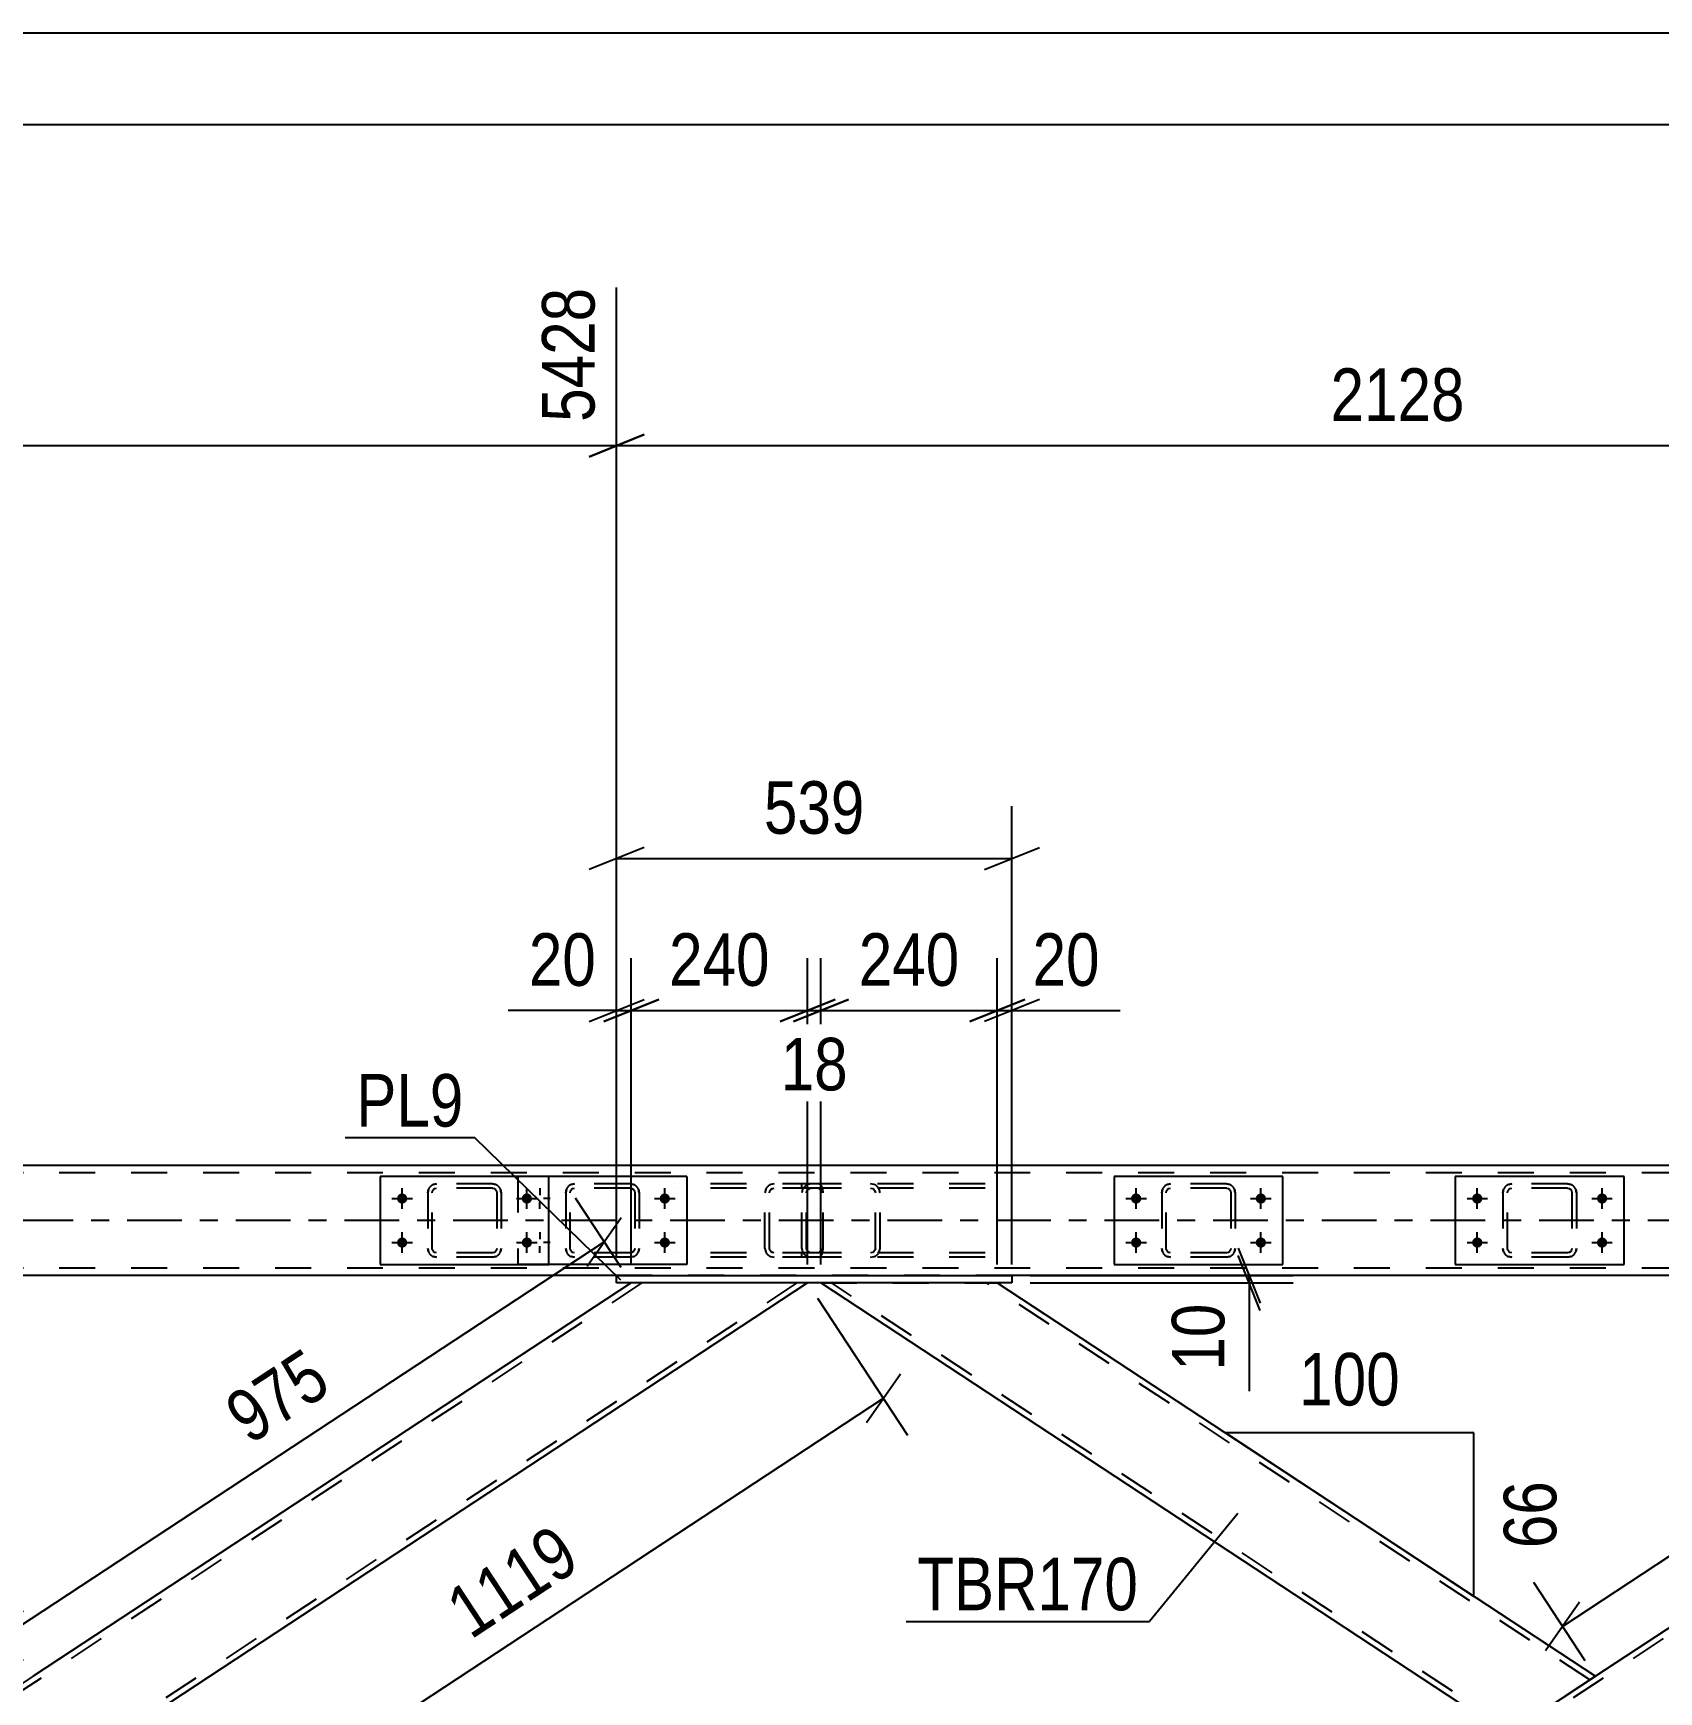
# Model space of a CAD drawing. Header units: millimetres. Extents: x -808 to 381, y -747 to 94.
# Drawn here: x -582.1 to -493.5, y 3.9 to 94.3 of the extents above; entities that cross this region are included whole.
import ezdxf

# ---------------------------------------------------------------- set-up
doc = ezdxf.new("R2010")
doc.units = ezdxf.units.MM
doc.linetypes.add('DXK_LINE_DOT2', pattern=[3.9198, 1.9599, -1.9599])
doc.linetypes.add('DXK_LINE_DOT3', pattern=[5.9187, 2.979, -0.9799, 0.9799, -0.9799])
doc.styles.add('Arial Narrow', font='ARIALN.TTF', dxfattribs={"height": 0.2})

# ---------------------------------------------------------------- blocks, each defined once
blk = doc.blocks.new('Unknown-232923327-64945')
at = {"color": 5, "linetype": 'Continuous'}
for p, q in [((381.123, 94.316), (-807.877, 94.316)), ((376.123, 89.316), (-802.877, 89.316))]:
    blk.add_line(p, q, dxfattribs=at)
blk = doc.blocks.new('Part-232923327-69566 - 69491')
at = {"color": 2, "linetype": 'Continuous'}
for p, q in [((-401.851, 32.598), (-599.573, 32.598)), ((-550.318, 26.598), (-613.907, 26.598)), ((-465.184, 26.598), (-528.773, 26.598))]:
    blk.add_line(p, q, dxfattribs=at)
at = {"color": 7, "linetype": 'DXK_LINE_DOT2'}
for p, q in [((-100.513, 32.198), (-731.206, 32.198)), ((-100.513, 26.998), (-731.206, 26.998)), ((-528.773, 26.598), (-550.318, 26.598))]:
    blk.add_line(p, q, dxfattribs=at)
at = {"color": 7, "linetype": 'DXK_LINE_DOT3'}
blk.add_line((-100.513, 29.598), (-731.206, 29.598), dxfattribs=at)
blk = doc.blocks.new('Part-232923327-69508 - 69491')
at = {"color": 7, "linetype": 'DXK_LINE_DOT2'}
for p, q in [((-463.802, 26.198), (-539.145, -23.361)), ((-455.358, 26.198), (-530.701, -23.361)), ((-454.776, 26.198), (-464.384, 26.198)), ((-496.978, 4.758), (-501.782, 1.598)), ((-492.174, 1.598), (-496.978, -1.561)), ((-539.545, -23.241), (-539.727, -23.361)), ((-530.119, -23.361), (-539.727, -23.361))]:
    blk.add_line(p, q, dxfattribs=at)
at = {"color": 2, "linetype": 'Continuous'}
for p, q in [((-464.384, 26.198), (-496.978, 4.758)), ((-454.776, 26.198), (-492.174, 1.598)), ((-501.782, 1.598), (-539.545, -23.241)), ((-496.978, -1.561), (-530.119, -23.361))]:
    blk.add_line(p, q, dxfattribs=at)
blk = doc.blocks.new('Part-232923327-69573 - 69491')
at = {"color": 2, "linetype": 'Continuous'}
for p, q in [((-501.782, 1.598), (-539.181, 26.198)), ((-529.573, 26.198), (-496.978, 4.758)), ((-501.782, 1.598), (-496.978, 4.758))]:
    blk.add_line(p, q, dxfattribs=at)
at = {"color": 7, "linetype": 'DXK_LINE_DOT2'}
for p, q in [((-539.181, 26.198), (-529.573, 26.198)), ((-501.491, 1.79), (-538.598, 26.198)), ((-497.269, 4.567), (-530.155, 26.198))]:
    blk.add_line(p, q, dxfattribs=at)
blk = doc.blocks.new('Part-232923327-69510 - 69491')
at = {"color": 7, "linetype": 'DXK_LINE_DOT2'}
for p, q in [((-548.936, 26.198), (-624.279, -23.361)), ((-540.493, 26.198), (-615.835, -23.361)), ((-539.91, 26.198), (-549.518, 26.198)), ((-582.113, 4.758), (-586.916, 1.598)), ((-577.309, 1.598), (-582.113, -1.561)), ((-624.68, -23.241), (-624.861, -23.361)), ((-624.861, -23.361), (-624.85, -23.354)), ((-615.253, -23.361), (-624.861, -23.361))]:
    blk.add_line(p, q, dxfattribs=at)
at = {"color": 2, "linetype": 'Continuous'}
for p, q in [((-549.518, 26.198), (-582.113, 4.758)), ((-539.91, 26.198), (-577.309, 1.598)), ((-586.916, 1.598), (-624.68, -23.241)), ((-582.113, -1.561), (-615.253, -23.361))]:
    blk.add_line(p, q, dxfattribs=at)
blk = doc.blocks.new('Part-232923327-142495 - 69491')
at = {"color": 7, "linetype": 'DXK_LINE_DOT2'}
for p, q in [((-553.092, 31.118), (-553.056, 31.302)), ((-553.056, 31.302), (-553.092, 31.118)), ((-553.092, 31.118), (-553.092, 28.078)), ((-552.852, 31.118), (-552.834, 31.21)), ((-552.852, 28.078), (-552.852, 31.118)), ((-552.834, 31.21), (-552.782, 31.288)), ((-552.796, 31.562), (-552.612, 31.598)), ((-552.612, 31.598), (-552.796, 31.562)), ((-552.782, 31.288), (-552.704, 31.34)), ((-552.704, 31.34), (-552.612, 31.358)), ((-549.572, 31.598), (-552.612, 31.598)), ((-549.572, 31.358), (-552.612, 31.358)), ((-549.572, 31.598), (-549.388, 31.562)), ((-549.388, 31.562), (-549.572, 31.598)), ((-549.572, 31.358), (-549.48, 31.34)), ((-549.48, 31.34), (-549.402, 31.288)), ((-549.402, 31.288), (-549.35, 31.21)), ((-549.35, 31.21), (-549.332, 31.118)), ((-549.332, 31.118), (-549.332, 28.078)), ((-549.129, 31.302), (-549.092, 31.118)), ((-549.092, 31.118), (-549.129, 31.302)), ((-549.092, 31.118), (-549.092, 28.078)), ((-553.056, 27.895), (-553.092, 28.078)), ((-553.092, 28.078), (-553.056, 27.895)), ((-552.834, 27.986), (-552.852, 28.078)), ((-549.332, 28.078), (-549.35, 27.986)), ((-549.092, 28.078), (-549.129, 27.895)), ((-549.129, 27.895), (-549.092, 28.078)), ((-552.782, 27.909), (-552.834, 27.986)), ((-552.612, 27.598), (-552.796, 27.635)), ((-552.796, 27.635), (-552.612, 27.598)), ((-552.704, 27.857), (-552.782, 27.909)), ((-552.612, 27.838), (-552.704, 27.857)), ((-549.572, 27.838), (-552.612, 27.838)), ((-549.572, 27.598), (-552.612, 27.598)), ((-549.48, 27.857), (-549.572, 27.838)), ((-549.388, 27.635), (-549.572, 27.598)), ((-549.572, 27.598), (-549.388, 27.635)), ((-549.402, 27.909), (-549.48, 27.857)), ((-549.35, 27.986), (-549.402, 27.909))]:
    blk.add_line(p, q, dxfattribs=at)
at = {"color": 7, "linetype": 'DXK_LINE_DOT3'}
blk.add_line((-551.092, 29.598), (-551.092, 29.598), dxfattribs=at)
at = {"color": 7, "linetype": 'DXK_LINE_DOT2'}
for centre, start, end in [((-552.612, 31.118), 112.50001, 157.50001), ((-552.612, 31.118), 112.50001, 157.50001), ((-549.572, 31.118), 22.50001, 67.50001), ((-549.572, 31.118), 22.50001, 67.50001), ((-552.612, 28.078), 202.50001, 247.50001), ((-552.612, 28.078), 202.50001, 247.50001), ((-549.572, 28.078), 292.50001, 337.50001), ((-549.572, 28.078), 292.50001, 337.50001)]:
    blk.add_arc(centre, 0.48, start, end, dxfattribs=at)
blk = doc.blocks.new('Part-232923327-69534 - 69491')
at = {"color": 7, "linetype": 'DXK_LINE_DOT2'}
for p, q in [((-540.179, 31.302), (-540.218, 31.118)), ((-540.218, 28.078), (-540.218, 31.118)), ((-539.962, 31.118), (-539.943, 31.21)), ((-539.962, 28.078), (-539.962, 31.118)), ((-539.943, 31.21), (-539.887, 31.288)), ((-539.707, 31.598), (-539.902, 31.562)), ((-539.887, 31.288), (-539.805, 31.34)), ((-539.805, 31.34), (-539.707, 31.358)), ((-530.225, 31.598), (-539.707, 31.598)), ((-530.225, 31.358), (-539.707, 31.358)), ((-536.276, 31.562), (-536.472, 31.598)), ((-536.472, 31.358), (-536.374, 31.34)), ((-536.374, 31.34), (-536.291, 31.288)), ((-536.291, 31.288), (-536.236, 31.21)), ((-536.236, 31.21), (-536.216, 31.118)), ((-536.216, 28.078), (-536.216, 31.118)), ((-535.961, 31.118), (-536, 31.302)), ((-535.961, 28.078), (-535.961, 31.118)), ((-540.218, 28.078), (-540.179, 27.895)), ((-539.943, 27.986), (-539.962, 28.078)), ((-536.216, 28.078), (-536.236, 27.986)), ((-536, 27.895), (-535.961, 28.078)), ((-539.887, 27.909), (-539.943, 27.986)), ((-539.902, 27.635), (-539.707, 27.598)), ((-539.805, 27.857), (-539.887, 27.909)), ((-539.707, 27.838), (-539.805, 27.857)), ((-530.225, 27.838), (-539.707, 27.838)), ((-530.225, 27.598), (-539.707, 27.598)), ((-536.374, 27.857), (-536.472, 27.838)), ((-536.472, 27.598), (-536.276, 27.635)), ((-536.291, 27.909), (-536.374, 27.857)), ((-536.236, 27.986), (-536.291, 27.909))]:
    blk.add_line(p, q, dxfattribs=at)
for centre, start, end in [((-539.726, 31.098), 110.75832, 155.68005), ((-536.452, 31.098), 24.31996, 69.24169), ((-539.726, 28.099), 204.31996, 249.24169), ((-536.452, 28.099), 290.75832, 335.68005)]:
    blk.add_arc(centre, 0.496, start, end, dxfattribs=at)
blk = doc.blocks.new('Part-232923327-69541 - 69491')
at = {"color": 7, "linetype": 'DXK_LINE_DOT2'}
for p, q in [((-539.32, 31.598), (-547.169, 31.598)), ((-539.32, 31.358), (-547.169, 31.358)), ((-542.192, 31.302), (-542.231, 31.118)), ((-542.231, 28.078), (-542.231, 31.118)), ((-541.979, 31.118), (-541.96, 31.21)), ((-541.979, 28.078), (-541.979, 31.118)), ((-541.96, 31.21), (-541.905, 31.288)), ((-541.727, 31.598), (-541.92, 31.562)), ((-541.905, 31.288), (-541.823, 31.34)), ((-541.823, 31.34), (-541.727, 31.358)), ((-540.218, 31.358), (-540.218, 31.598)), ((-539.217, 31.562), (-539.32, 31.598)), ((-539.32, 31.358), (-539.268, 31.34)), ((-539.268, 31.34), (-539.225, 31.288)), ((-539.225, 31.288), (-539.196, 31.21)), ((-539.13, 31.458), (-539.217, 31.562)), ((-539.196, 31.21), (-539.185, 31.118)), ((-539.185, 28.078), (-539.185, 31.118)), ((-539.071, 31.302), (-539.13, 31.458)), ((-539.051, 31.118), (-539.071, 31.302)), ((-539.051, 28.078), (-539.051, 31.118)), ((-542.231, 28.078), (-542.192, 27.895)), ((-541.96, 27.986), (-541.979, 28.078)), ((-539.185, 28.078), (-539.196, 27.986)), ((-539.071, 27.895), (-539.051, 28.078)), ((-539.32, 27.838), (-547.169, 27.838)), ((-539.32, 27.598), (-547.169, 27.598)), ((-541.905, 27.909), (-541.96, 27.986)), ((-541.92, 27.635), (-541.727, 27.598)), ((-541.823, 27.857), (-541.905, 27.909)), ((-541.727, 27.838), (-541.823, 27.857)), ((-540.218, 27.598), (-540.218, 27.838)), ((-539.268, 27.857), (-539.32, 27.838)), ((-539.32, 27.598), (-539.217, 27.635)), ((-539.225, 27.909), (-539.268, 27.857)), ((-539.196, 27.986), (-539.225, 27.909)), ((-539.217, 27.635), (-539.13, 27.739)), ((-539.13, 27.739), (-539.071, 27.895))]:
    blk.add_line(p, q, dxfattribs=at)
for centre, start, end in [((-541.742, 31.103), 111.15132, 156.10486), ((-541.742, 28.094), 203.89515, 248.84869)]:
    blk.add_arc(centre, 0.492, start, end, dxfattribs=at)
blk = doc.blocks.new('Part-232923327-142451 - 69491')
at = {"color": 7, "linetype": 'DXK_LINE_DOT2'}
for p, q in [((-520.606, 31.118), (-520.569, 31.302)), ((-520.569, 31.302), (-520.606, 31.118)), ((-520.606, 31.118), (-520.606, 28.078)), ((-520.366, 31.118), (-520.347, 31.21)), ((-520.366, 28.078), (-520.366, 31.118)), ((-520.347, 31.21), (-520.295, 31.288)), ((-520.309, 31.562), (-520.126, 31.598)), ((-520.126, 31.598), (-520.309, 31.562)), ((-520.295, 31.288), (-520.218, 31.34)), ((-520.218, 31.34), (-520.126, 31.358)), ((-517.086, 31.598), (-520.126, 31.598)), ((-517.086, 31.358), (-520.126, 31.358)), ((-517.086, 31.598), (-516.902, 31.562)), ((-516.902, 31.562), (-517.086, 31.598)), ((-517.086, 31.358), (-516.994, 31.34)), ((-516.994, 31.34), (-516.916, 31.288)), ((-516.916, 31.288), (-516.864, 31.21)), ((-516.864, 31.21), (-516.846, 31.118)), ((-516.846, 31.118), (-516.846, 28.078)), ((-516.642, 31.302), (-516.606, 31.118)), ((-516.606, 31.118), (-516.642, 31.302)), ((-516.606, 31.118), (-516.606, 28.078)), ((-520.569, 27.895), (-520.606, 28.078)), ((-520.606, 28.078), (-520.569, 27.895)), ((-520.347, 27.986), (-520.366, 28.078)), ((-516.846, 28.078), (-516.864, 27.986)), ((-516.606, 28.078), (-516.642, 27.895)), ((-516.642, 27.895), (-516.606, 28.078)), ((-520.295, 27.909), (-520.347, 27.986)), ((-520.126, 27.598), (-520.309, 27.635)), ((-520.309, 27.635), (-520.126, 27.598)), ((-520.218, 27.857), (-520.295, 27.909)), ((-520.126, 27.838), (-520.218, 27.857)), ((-517.086, 27.838), (-520.126, 27.838)), ((-517.086, 27.598), (-520.126, 27.598)), ((-516.994, 27.857), (-517.086, 27.838)), ((-516.902, 27.635), (-517.086, 27.598)), ((-517.086, 27.598), (-516.902, 27.635)), ((-516.916, 27.909), (-516.994, 27.857)), ((-516.864, 27.986), (-516.916, 27.909))]:
    blk.add_line(p, q, dxfattribs=at)
at = {"color": 7, "linetype": 'DXK_LINE_DOT3'}
blk.add_line((-518.606, 29.598), (-518.606, 29.598), dxfattribs=at)
at = {"color": 7, "linetype": 'DXK_LINE_DOT2'}
for centre, start, end in [((-520.126, 31.118), 112.50001, 157.50001), ((-520.126, 31.118), 112.50001, 157.50001), ((-517.086, 31.118), 22.50001, 67.50001), ((-517.086, 31.118), 22.50001, 67.50001), ((-520.126, 28.078), 202.50001, 247.50001), ((-520.126, 28.078), 202.50001, 247.50001), ((-517.086, 28.078), 292.50001, 337.50001), ((-517.086, 28.078), 292.50001, 337.50001)]:
    blk.add_arc(centre, 0.48, start, end, dxfattribs=at)
blk = doc.blocks.new('Part-232923327-69590 - 69491')
at = {"color": 2, "linetype": 'Continuous'}
for p, q in [((-550.318, 26.598), (-528.773, 26.598)), ((-550.318, 26.198), (-550.318, 26.598)), ((-528.773, 26.598), (-528.773, 26.198)), ((-528.773, 26.198), (-550.318, 26.198))]:
    blk.add_line(p, q, dxfattribs=at)
blk = doc.blocks.new('Bolt-232923327-142552 - 69491')
at = {"linetype": 'Continuous'}
for points in [[(-503.412, 31.078, -1), (-503.412, 30.518, -1)], [(-496.612, 31.078, -1), (-496.612, 30.518, -1)], [(-503.412, 28.678, -1), (-503.412, 28.118, -1)], [(-496.612, 28.678, -1), (-496.612, 28.118, -1)]]:
    blk.add_hatch(color=1, dxfattribs=at).paths.add_polyline_path(points)
at = {"color": 1, "linetype": 'Continuous'}
for p, q in [((-503.972, 30.798), (-502.852, 30.798)), ((-503.412, 30.238), (-503.412, 31.358)), ((-497.172, 30.798), (-496.052, 30.798)), ((-496.612, 30.238), (-496.612, 31.358)), ((-503.412, 27.838), (-503.412, 28.958)), ((-496.612, 27.838), (-496.612, 28.958)), ((-503.972, 28.398), (-502.852, 28.398)), ((-497.172, 28.398), (-496.052, 28.398))]:
    blk.add_line(p, q, dxfattribs=at)
blk = doc.blocks.new('Part-232923327-142447 - 69491')
at = {"color": 7, "linetype": 'DXK_LINE_DOT2'}
for p, q in [((-560.606, 31.118), (-560.569, 31.302)), ((-560.569, 31.302), (-560.606, 31.118)), ((-560.606, 31.118), (-560.606, 28.078)), ((-560.366, 31.118), (-560.347, 31.21)), ((-560.366, 28.078), (-560.366, 31.118)), ((-560.347, 31.21), (-560.295, 31.288)), ((-560.309, 31.562), (-560.126, 31.598)), ((-560.126, 31.598), (-560.309, 31.562)), ((-560.295, 31.288), (-560.218, 31.34)), ((-560.218, 31.34), (-560.126, 31.358)), ((-557.086, 31.598), (-560.126, 31.598)), ((-557.086, 31.358), (-560.126, 31.358)), ((-557.086, 31.598), (-556.902, 31.562)), ((-556.902, 31.562), (-557.086, 31.598)), ((-557.086, 31.358), (-556.994, 31.34)), ((-556.994, 31.34), (-556.916, 31.288)), ((-556.916, 31.288), (-556.864, 31.21)), ((-556.864, 31.21), (-556.846, 31.118)), ((-556.846, 31.118), (-556.846, 28.078)), ((-556.642, 31.302), (-556.606, 31.118)), ((-556.606, 31.118), (-556.642, 31.302)), ((-556.606, 31.118), (-556.606, 28.078)), ((-560.569, 27.895), (-560.606, 28.078)), ((-560.606, 28.078), (-560.569, 27.895)), ((-560.347, 27.986), (-560.366, 28.078)), ((-556.846, 28.078), (-556.864, 27.986)), ((-556.606, 28.078), (-556.642, 27.895)), ((-556.642, 27.895), (-556.606, 28.078)), ((-560.295, 27.909), (-560.347, 27.986)), ((-560.126, 27.598), (-560.309, 27.635)), ((-560.309, 27.635), (-560.126, 27.598)), ((-560.218, 27.857), (-560.295, 27.909)), ((-560.126, 27.838), (-560.218, 27.857)), ((-557.086, 27.838), (-560.126, 27.838)), ((-557.086, 27.598), (-560.126, 27.598)), ((-556.994, 27.857), (-557.086, 27.838)), ((-556.902, 27.635), (-557.086, 27.598)), ((-557.086, 27.598), (-556.902, 27.635)), ((-556.916, 27.909), (-556.994, 27.857)), ((-556.864, 27.986), (-556.916, 27.909))]:
    blk.add_line(p, q, dxfattribs=at)
at = {"color": 7, "linetype": 'DXK_LINE_DOT3'}
blk.add_line((-558.606, 29.598), (-558.606, 29.598), dxfattribs=at)
at = {"color": 7, "linetype": 'DXK_LINE_DOT2'}
for centre, start, end in [((-560.126, 31.118), 112.50001, 157.50001), ((-560.126, 31.118), 112.50001, 157.50001), ((-557.086, 31.118), 22.50001, 67.50001), ((-557.086, 31.118), 22.50001, 67.50001), ((-560.126, 28.078), 202.50001, 247.50001), ((-560.126, 28.078), 202.50001, 247.50001), ((-557.086, 28.078), 292.50001, 337.50001), ((-557.086, 28.078), 292.50001, 337.50001)]:
    blk.add_arc(centre, 0.48, start, end, dxfattribs=at)
blk = doc.blocks.new('Part-232923327-142448 - 69491')
at = {"color": 2, "linetype": 'Continuous'}
for p, q in [((-554.006, 31.998), (-563.206, 31.998)), ((-563.206, 31.998), (-563.206, 27.198)), ((-554.006, 27.198), (-554.006, 31.998)), ((-563.206, 27.198), (-554.006, 27.198))]:
    blk.add_line(p, q, dxfattribs=at)
blk = doc.blocks.new('Part-232923327-142452 - 69491')
at = {"color": 2, "linetype": 'Continuous'}
for p, q in [((-514.006, 31.998), (-523.206, 31.998)), ((-523.206, 31.998), (-523.206, 27.198)), ((-514.006, 27.198), (-514.006, 31.998)), ((-523.206, 27.198), (-514.006, 27.198))]:
    blk.add_line(p, q, dxfattribs=at)
blk = doc.blocks.new('Part-232923327-142496 - 69491')
at = {"color": 7, "linetype": 'DXK_LINE_DOT2'}
for p, q in [((-555.692, 31.998), (-555.692, 27.198)), ((-554.006, 31.998), (-555.692, 31.998)), ((-554.006, 27.198), (-555.692, 27.198))]:
    blk.add_line(p, q, dxfattribs=at)
at = {"color": 2, "linetype": 'Continuous'}
for p, q in [((-546.492, 31.998), (-554.006, 31.998)), ((-546.492, 31.998), (-546.492, 27.198)), ((-546.492, 27.198), (-554.006, 27.198))]:
    blk.add_line(p, q, dxfattribs=at)
blk = doc.blocks.new('Part-232923327-142497 - 69491')
at = {"color": 7, "linetype": 'DXK_LINE_DOT2'}
for p, q in [((-502.012, 31.118), (-501.975, 31.302)), ((-501.975, 31.302), (-502.012, 31.118)), ((-502.012, 31.118), (-502.012, 28.078)), ((-501.772, 31.118), (-501.753, 31.21)), ((-501.772, 28.078), (-501.772, 31.118)), ((-501.753, 31.21), (-501.701, 31.288)), ((-501.715, 31.562), (-501.532, 31.598)), ((-501.532, 31.598), (-501.715, 31.562)), ((-501.701, 31.288), (-501.623, 31.34)), ((-501.623, 31.34), (-501.532, 31.358)), ((-498.492, 31.598), (-501.532, 31.598)), ((-498.492, 31.358), (-501.532, 31.358)), ((-498.492, 31.598), (-498.308, 31.562)), ((-498.308, 31.562), (-498.492, 31.598)), ((-498.492, 31.358), (-498.4, 31.34)), ((-498.4, 31.34), (-498.322, 31.288)), ((-498.322, 31.288), (-498.27, 31.21)), ((-498.27, 31.21), (-498.252, 31.118)), ((-498.252, 31.118), (-498.252, 28.078)), ((-498.048, 31.302), (-498.012, 31.118)), ((-498.012, 31.118), (-498.048, 31.302)), ((-498.012, 31.118), (-498.012, 28.078)), ((-501.975, 27.895), (-502.012, 28.078)), ((-502.012, 28.078), (-501.975, 27.895)), ((-501.753, 27.986), (-501.772, 28.078)), ((-498.252, 28.078), (-498.27, 27.986)), ((-498.012, 28.078), (-498.048, 27.895)), ((-498.048, 27.895), (-498.012, 28.078)), ((-501.701, 27.909), (-501.753, 27.986)), ((-501.532, 27.598), (-501.715, 27.635)), ((-501.715, 27.635), (-501.532, 27.598)), ((-501.623, 27.857), (-501.701, 27.909)), ((-501.532, 27.838), (-501.623, 27.857)), ((-498.492, 27.838), (-501.532, 27.838)), ((-498.492, 27.598), (-501.532, 27.598)), ((-498.4, 27.857), (-498.492, 27.838)), ((-498.308, 27.635), (-498.492, 27.598)), ((-498.492, 27.598), (-498.308, 27.635)), ((-498.322, 27.909), (-498.4, 27.857)), ((-498.27, 27.986), (-498.322, 27.909))]:
    blk.add_line(p, q, dxfattribs=at)
at = {"color": 7, "linetype": 'DXK_LINE_DOT3'}
blk.add_line((-500.012, 29.598), (-500.012, 29.598), dxfattribs=at)
at = {"color": 7, "linetype": 'DXK_LINE_DOT2'}
for centre, start, end in [((-501.532, 31.118), 112.50001, 157.50001), ((-501.532, 31.118), 112.50001, 157.50001), ((-498.492, 31.118), 22.50001, 67.50001), ((-498.492, 31.118), 22.50001, 67.50001), ((-501.532, 28.078), 202.50001, 247.50001), ((-501.532, 28.078), 202.50001, 247.50001), ((-498.492, 28.078), 292.50001, 337.50001), ((-498.492, 28.078), 292.50001, 337.50001)]:
    blk.add_arc(centre, 0.48, start, end, dxfattribs=at)
blk = doc.blocks.new('Part-232923327-142498 - 69491')
at = {"color": 2, "linetype": 'Continuous'}
for p, q in [((-495.412, 31.998), (-504.612, 31.998)), ((-504.612, 31.998), (-504.612, 27.198)), ((-495.412, 27.198), (-495.412, 31.998)), ((-504.612, 27.198), (-495.412, 27.198))]:
    blk.add_line(p, q, dxfattribs=at)
blk = doc.blocks.new('Bolt-232923327-142529 - 69491')
at = {"linetype": 'Continuous'}
for points in [[(-562.006, 31.078, -1), (-562.006, 30.518, -1)], [(-555.206, 31.078, -1), (-555.206, 30.518, -1)], [(-562.006, 28.678, -1), (-562.006, 28.118, -1)], [(-555.206, 28.678, -1), (-555.206, 28.118, -1)]]:
    blk.add_hatch(color=1, dxfattribs=at).paths.add_polyline_path(points)
at = {"color": 1, "linetype": 'Continuous'}
for p, q in [((-562.566, 30.798), (-561.446, 30.798)), ((-562.006, 30.238), (-562.006, 31.358)), ((-555.766, 30.798), (-554.646, 30.798)), ((-555.206, 30.238), (-555.206, 31.358)), ((-562.006, 27.838), (-562.006, 28.958)), ((-555.206, 27.838), (-555.206, 28.958)), ((-562.566, 28.398), (-561.446, 28.398)), ((-555.766, 28.398), (-554.646, 28.398))]:
    blk.add_line(p, q, dxfattribs=at)
blk = doc.blocks.new('Bolt-232923327-142531 - 69491')
at = {"linetype": 'Continuous'}
for points in [[(-522.006, 31.078, -1), (-522.006, 30.518, -1)], [(-515.206, 31.078, -1), (-515.206, 30.518, -1)], [(-522.006, 28.678, -1), (-522.006, 28.118, -1)], [(-515.206, 28.678, -1), (-515.206, 28.118, -1)]]:
    blk.add_hatch(color=1, dxfattribs=at).paths.add_polyline_path(points)
at = {"color": 1, "linetype": 'Continuous'}
for p, q in [((-522.566, 30.798), (-521.446, 30.798)), ((-522.006, 30.238), (-522.006, 31.358)), ((-515.766, 30.798), (-514.646, 30.798)), ((-515.206, 30.238), (-515.206, 31.358)), ((-522.006, 27.838), (-522.006, 28.958)), ((-515.206, 27.838), (-515.206, 28.958)), ((-522.566, 28.398), (-521.446, 28.398)), ((-515.766, 28.398), (-514.646, 28.398))]:
    blk.add_line(p, q, dxfattribs=at)
blk = doc.blocks.new('Bolt-232923327-142551 - 69491')
at = {"linetype": 'Continuous'}
for points in [[(-547.692, 31.078, -1), (-547.692, 30.518, -1)], [(-547.692, 28.678, -1), (-547.692, 28.118, -1)]]:
    blk.add_hatch(color=1, dxfattribs=at).paths.add_polyline_path(points)
at = {"color": 1, "linetype": 'Continuous'}
for p, q in [((-555.052, 30.798), (-554.679, 30.798)), ((-554.492, 31.358), (-554.492, 30.985)), ((-553.932, 30.798), (-554.305, 30.798)), ((-548.252, 30.798), (-547.132, 30.798)), ((-547.692, 30.238), (-547.692, 31.358)), ((-554.492, 30.238), (-554.492, 30.611)), ((-554.492, 28.958), (-554.492, 28.585)), ((-547.692, 27.838), (-547.692, 28.958)), ((-555.052, 28.398), (-554.679, 28.398)), ((-554.492, 27.838), (-554.492, 28.211)), ((-553.932, 28.398), (-554.305, 28.398)), ((-548.252, 28.398), (-547.132, 28.398))]:
    blk.add_line(p, q, dxfattribs=at)
blk = doc.blocks.new('StraightDimension-232923327-84952 - 69491')
at = {"color": 7, "linetype": 'Continuous'}
for p, q in [((-539.181, 27.198), (-539.181, 43.893)), ((-529.573, 27.198), (-529.573, 43.893)), ((-540.681, 40.443), (-537.681, 41.643)), ((-528.073, 41.643), (-531.073, 40.443)), ((-539.181, 41.043), (-529.573, 41.043))]:
    blk.add_line(p, q, dxfattribs=at)
at = {"color": 0}
blk.add_wipeout([(-531.034, 41.793), (-531.034, 45.993), (-537.719, 45.993), (-537.719, 41.793)], dxfattribs=at)
at = {"color": 3, "style": 'Arial Narrow'}
blk.add_text('240', height=2.8633, dxfattribs=at).set_placement((-537.119, 42.393))
blk = doc.blocks.new('StraightDimension-232923327-84954 - 69491')
at = {"color": 7, "linetype": 'Continuous'}
for p, q in [((-549.518, 27.198), (-549.518, 43.893)), ((-539.91, 27.198), (-539.91, 43.893)), ((-551.018, 40.443), (-548.018, 41.643)), ((-538.41, 41.643), (-541.41, 40.443)), ((-549.518, 41.043), (-539.91, 41.043))]:
    blk.add_line(p, q, dxfattribs=at)
at = {"color": 0}
blk.add_wipeout([(-541.372, 41.793), (-541.372, 45.993), (-548.056, 45.993), (-548.056, 41.793)], dxfattribs=at)
at = {"color": 3, "style": 'Arial Narrow'}
blk.add_text('240', height=2.8633, dxfattribs=at).set_placement((-547.456, 42.393))
blk = doc.blocks.new('StraightDimension-232923327-156217 - 69491')
at = {"color": 7, "linetype": 'Continuous'}
for p, q in [((-635.452, 27.598), (-635.452, 80.447)), ((-550.318, 27.598), (-550.318, 80.447)), ((-633.952, 72.434), (-636.952, 71.234)), ((-551.818, 71.234), (-548.818, 72.434)), ((-635.452, 71.834), (-550.318, 71.834))]:
    blk.add_line(p, q, dxfattribs=at)
at = {"color": 0}
blk.add_wipeout([(-588.629, 72.584), (-588.629, 76.784), (-597.142, 76.784), (-597.142, 72.584)], dxfattribs=at)
at = {"color": 3, "style": 'Arial Narrow'}
blk.add_text('2128', height=2.8633, dxfattribs=at).set_placement((-596.542, 73.184))
at = {"color": 0, "linetype": 'Continuous'}
blk.add_wipeout([(-550.918, 81.047), (-555.118, 81.047), (-555.118, 72.534), (-550.918, 72.534)], dxfattribs=at)
at = {"color": 3, "linetype": 'Continuous', "style": 'Arial Narrow'}
blk.add_text('5428', height=2.8633, rotation=90.00021, dxfattribs=at).set_placement((-551.518, 73.134))
blk = doc.blocks.new('StraightDimension-232923327-84953 - 69491')
at = {"color": 7, "linetype": 'Continuous'}
for p, q in [((-539.91, 27.198), (-539.91, 43.443)), ((-539.181, 27.198), (-539.181, 43.443)), ((-541.41, 40.443), (-538.41, 41.643)), ((-537.681, 41.643), (-540.681, 40.443)), ((-539.91, 41.043), (-539.181, 41.043))]:
    blk.add_line(p, q, dxfattribs=at)
at = {"color": 0}
blk.add_wipeout([(-537.117, 36.093), (-537.117, 40.293), (-541.974, 40.293), (-541.974, 36.093)], dxfattribs=at)
at = {"color": 3, "style": 'Arial Narrow'}
blk.add_text('18', height=2.8633, dxfattribs=at).set_placement((-541.374, 36.693))
blk = doc.blocks.new('AngleDimension-232923327-141516 - 69491')
at = {"color": 7, "linetype": 'Continuous'}
for p, q in [((-512.955, 15.268), (-517.14, 18.02)), ((-503.605, 18.02), (-517.14, 18.02)), ((-503.605, 9.117), (-517.14, 18.02)), ((-503.605, 9.117), (-503.605, 18.02))]:
    blk.add_line(p, q, dxfattribs=at)
at = {"color": 0}
for points in [[(-507.03, 18.92), (-507.03, 23.12), (-513.715, 23.12), (-513.715, 18.92)], [(-498.505, 15.997), (-502.705, 15.997), (-502.705, 11.141), (-498.505, 11.141)]]:
    blk.add_wipeout(points, dxfattribs=at)
at = {"color": 3, "style": 'Arial Narrow'}
blk.add_text('100', height=2.8633, dxfattribs=at).set_placement((-513.115, 19.52))
blk.add_text('66', height=2.8633, rotation=90.00021, dxfattribs=at).set_placement((-499.105, 11.741))
blk = doc.blocks.new('StraightDimension-232923327-83601 - 69491')
at = {"color": 7, "linetype": 'Continuous'}
for p, q in [((-539.361, 25.363), (-534.456, 17.906)), ((-536.698, 18.586), (-534.851, 21.237)), ((-573.173, -4.688), (-535.775, 19.911)), ((-576.759, 0.763), (-571.854, -6.693)), ((-572.25, -3.363), (-574.097, -6.014))]:
    blk.add_line(p, q, dxfattribs=at)
at = {"color": 0}
blk.add_wipeout([(-551.33, 10.577), (-553.638, 14.086), (-560.75, 9.408), (-558.442, 5.899)], dxfattribs=at)
at = {"color": 3, "style": 'Arial Narrow'}
blk.add_text('1119', height=2.8633, rotation=33.33468, dxfattribs=at).set_placement((-558.271, 6.73))
blk = doc.blocks.new('StraightDimension-232923327-83625 - 69491')
at = {"color": 7, "linetype": 'Continuous'}
for p, q in [((-464.934, 27.034), (-467.741, 31.302)), ((-467.098, 27.595), (-465.251, 30.247)), ((-498.769, 7.481), (-466.175, 28.921)), ((-497.528, 5.594), (-500.335, 9.862)), ((-497.846, 8.807), (-499.693, 6.155))]:
    blk.add_line(p, q, dxfattribs=at)
at = {"color": 0}
blk.add_wipeout([(-480.092, 20.664), (-482.4, 24.173), (-487.985, 20.5), (-485.676, 16.991)], dxfattribs=at)
at = {"color": 3, "style": 'Arial Narrow'}
blk.add_text('975', height=2.8633, rotation=33.33468, dxfattribs=at).set_placement((-485.505, 17.822))
blk = doc.blocks.new('StraightDimension-232923327-156216 - 69491')
at = {"color": 7, "linetype": 'Continuous'}
for p, q in [((-550.318, 27.598), (-550.318, 80.447)), ((-465.184, 27.598), (-465.184, 80.447)), ((-548.818, 72.434), (-551.818, 71.234)), ((-466.684, 71.234), (-463.684, 72.434)), ((-550.318, 71.834), (-465.184, 71.834))]:
    blk.add_line(p, q, dxfattribs=at)
at = {"color": 0}
blk.add_wipeout([(-503.495, 72.584), (-503.495, 76.784), (-512.007, 76.784), (-512.007, 72.584)], dxfattribs=at)
at = {"color": 3, "style": 'Arial Narrow'}
blk.add_text('2128', height=2.8633, dxfattribs=at).set_placement((-511.407, 73.184))
at = {"color": 0, "linetype": 'Continuous'}
blk.add_wipeout([(-465.784, 81.047), (-469.984, 81.047), (-469.984, 72.534), (-465.784, 72.534)], dxfattribs=at)
at = {"color": 3, "linetype": 'Continuous', "style": 'Arial Narrow'}
blk.add_text('7556', height=2.8633, rotation=90.00021, dxfattribs=at).set_placement((-466.384, 73.134))
blk = doc.blocks.new('StraightDimension-232923327-83584 - 69491')
at = {"color": 7, "linetype": 'Continuous'}
for p, q in [((-550.068, 27.034), (-552.56, 30.822)), ((-551.917, 27.115), (-550.07, 29.767)), ((-583.588, 7.001), (-550.993, 28.441)), ((-582.662, 5.594), (-585.154, 9.382)), ((-582.664, 8.327), (-584.511, 5.676))]:
    blk.add_line(p, q, dxfattribs=at)
at = {"color": 0}
blk.add_wipeout([(-564.91, 20.184), (-567.218, 23.693), (-572.803, 20.02), (-570.495, 16.511)], dxfattribs=at)
at = {"color": 3, "style": 'Arial Narrow'}
blk.add_text('975', height=2.8633, rotation=33.33468, dxfattribs=at).set_placement((-570.323, 17.342))
blk = doc.blocks.new('StraightDimension-232923327-84741 - 69491')
at = {"color": 7, "linetype": 'Continuous'}
for p, q in [((-516.444, 28.098), (-515.244, 25.098)), ((-515.244, 24.698), (-516.444, 27.698)), ((-527.773, 26.598), (-513.444, 26.598)), ((-515.844, 26.198), (-515.844, 26.598)), ((-527.773, 26.198), (-513.444, 26.198)), ((-515.844, 26.198), (-515.844, 20.292)), ((-515.844, 26.198), (-515.844, 20.292))]:
    blk.add_line(p, q, dxfattribs=at)
at = {"color": 0}
blk.add_wipeout([(-516.594, 25.673), (-520.794, 25.673), (-520.794, 20.817), (-516.594, 20.817)], dxfattribs=at)
at = {"color": 3, "style": 'Arial Narrow'}
blk.add_text('10', height=2.8633, rotation=90.00021, dxfattribs=at).set_placement((-517.194, 21.417))
blk = doc.blocks.new('StraightDimension-232923327-84878 - 69491')
at = {"color": 7, "linetype": 'Continuous'}
for p, q in [((-550.318, 27.598), (-550.318, 52.18)), ((-528.773, 27.598), (-528.773, 52.18)), ((-548.818, 49.93), (-551.818, 48.73)), ((-530.273, 48.73), (-527.273, 49.93)), ((-550.318, 49.33), (-528.773, 49.33))]:
    blk.add_line(p, q, dxfattribs=at)
at = {"color": 0}
blk.add_wipeout([(-536.203, 50.08), (-536.203, 54.28), (-542.888, 54.28), (-542.888, 50.08)], dxfattribs=at)
at = {"color": 3, "style": 'Arial Narrow'}
blk.add_text('539', height=2.8633, dxfattribs=at).set_placement((-542.288, 50.68))
blk = doc.blocks.new('StraightDimension-232923327-84951 - 69491')
at = {"color": 7, "linetype": 'Continuous'}
for p, q in [((-529.573, 27.198), (-529.573, 43.893)), ((-528.773, 27.198), (-528.773, 43.893)), ((-531.073, 40.443), (-528.073, 41.643)), ((-527.273, 41.643), (-530.273, 40.443)), ((-529.573, 41.043), (-528.773, 41.043)), ((-528.773, 41.043), (-522.866, 41.043)), ((-528.773, 41.043), (-522.866, 41.043))]:
    blk.add_line(p, q, dxfattribs=at)
at = {"color": 0}
blk.add_wipeout([(-523.391, 41.793), (-523.391, 45.993), (-528.248, 45.993), (-528.248, 41.793)], dxfattribs=at)
at = {"color": 3, "style": 'Arial Narrow'}
blk.add_text('20', height=2.8633, dxfattribs=at).set_placement((-527.648, 42.393))
blk = doc.blocks.new('StraightDimension-232923327-84955 - 69491')
at = {"color": 7, "linetype": 'Continuous'}
for p, q in [((-550.318, 27.598), (-550.318, 43.893)), ((-549.518, 27.198), (-549.518, 43.893)), ((-551.818, 40.443), (-548.818, 41.643)), ((-548.018, 41.643), (-551.018, 40.443)), ((-550.318, 41.043), (-556.224, 41.043)), ((-550.318, 41.043), (-556.224, 41.043)), ((-550.318, 41.043), (-549.518, 41.043))]:
    blk.add_line(p, q, dxfattribs=at)
at = {"color": 0}
blk.add_wipeout([(-550.843, 41.793), (-550.843, 45.993), (-555.699, 45.993), (-555.699, 41.793)], dxfattribs=at)
at = {"color": 3, "style": 'Arial Narrow'}
blk.add_text('20', height=2.8633, dxfattribs=at).set_placement((-555.099, 42.393))
blk = doc.blocks.new('Mark-232923327-83415 - 69491')
at = {"color": 30, "linetype": 'Continuous'}
for p in [(-565.106, 34.12), (-550.079, 26.344)]:
    blk.add_line(p, (-558.058, 34.12), dxfattribs=at)
at = {"color": 0}
blk.add_wipeout([(-558.658, 34.72), (-558.658, 37.72), (-564.506, 37.72), (-564.506, 34.72)], dxfattribs=at)
blk.add_wipeout([(-558.658, 34.72), (-558.658, 37.72), (-564.506, 37.72), (-564.506, 34.72)], dxfattribs=at)
at = {"color": 3, "style": 'Arial Narrow'}
blk.add_text('PL9', height=2.8633, dxfattribs=at).set_placement((-564.506, 34.72))
blk = doc.blocks.new('Mark-232923327-82793 - 69491')
at = {"color": 30, "linetype": 'Continuous'}
for p in [(-516.455, 13.631), (-534.538, 7.753)]:
    blk.add_line(p, (-521.282, 7.753), dxfattribs=at)
at = {"color": 0}
blk.add_wipeout([(-521.882, 8.353), (-521.882, 11.353), (-533.938, 11.353), (-533.938, 8.353)], dxfattribs=at)
blk.add_wipeout([(-521.882, 8.353), (-521.882, 11.353), (-533.938, 11.353), (-533.938, 8.353)], dxfattribs=at)
at = {"color": 3, "style": 'Arial Narrow'}
blk.add_text('TBR170', height=2.8633, dxfattribs=at).set_placement((-533.938, 8.353))

msp = doc.modelspace()

# ---------------------------------------------------------------- block references
for name in ['Unknown-232923327-64945', 'Part-232923327-69566 - 69491', 'Part-232923327-142448 - 69491', 'Part-232923327-142496 - 69491', 'Part-232923327-142452 - 69491', 'Part-232923327-142498 - 69491', 'Bolt-232923327-142529 - 69491', 'Part-232923327-142447 - 69491', 'Bolt-232923327-142551 - 69491', 'Part-232923327-142495 - 69491', 'Part-232923327-69541 - 69491', 'Part-232923327-69534 - 69491', 'Bolt-232923327-142531 - 69491', 'Part-232923327-142451 - 69491', 'Bolt-232923327-142552 - 69491', 'Part-232923327-142497 - 69491', 'Part-232923327-69590 - 69491', 'Part-232923327-69510 - 69491', 'Part-232923327-69508 - 69491', 'Part-232923327-69573 - 69491']:
    msp.add_blockref(name, (0, 0))

# ---------------------------------------------------------------- next in the draw order: block references
for name in ['StraightDimension-232923327-84952 - 69491', 'StraightDimension-232923327-83601 - 69491', 'AngleDimension-232923327-141516 - 69491']:
    msp.add_blockref(name, (0, 0))

# ---------------------------------------------------------------- next in the draw order: block references
for name in ['StraightDimension-232923327-84954 - 69491', 'StraightDimension-232923327-83625 - 69491', 'Mark-232923327-82793 - 69491']:
    msp.add_blockref(name, (0, 0))

# ---------------------------------------------------------------- next in the draw order: block references
for name in ['StraightDimension-232923327-156217 - 69491', 'StraightDimension-232923327-84953 - 69491']:
    msp.add_blockref(name, (0, 0))

# ---------------------------------------------------------------- next in the draw order: block references
msp.add_blockref('StraightDimension-232923327-156216 - 69491', (0, 0))

# ---------------------------------------------------------------- next in the draw order: block references
for name in ['StraightDimension-232923327-83584 - 69491', 'StraightDimension-232923327-84741 - 69491']:
    msp.add_blockref(name, (0, 0))

# ---------------------------------------------------------------- next in the draw order: block references
msp.add_blockref('StraightDimension-232923327-84878 - 69491', (0, 0))

# ---------------------------------------------------------------- next in the draw order: block references
for name in ['StraightDimension-232923327-84955 - 69491', 'StraightDimension-232923327-84951 - 69491']:
    msp.add_blockref(name, (0, 0))

# ---------------------------------------------------------------- next in the draw order: block references
msp.add_blockref('Mark-232923327-83415 - 69491', (0, 0))

doc.saveas('drawing.dxf')
